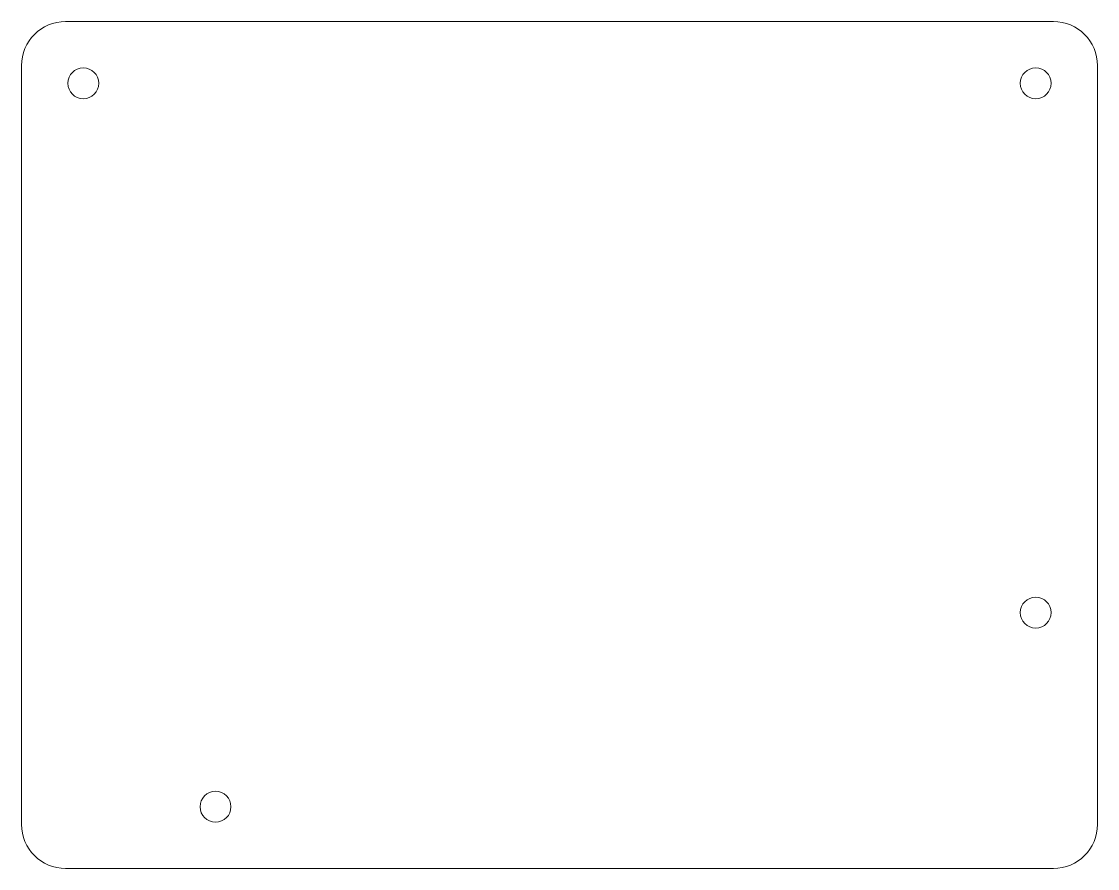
# Model space of a CAD drawing. Header units: millimetres. Extents: x -22 to 100, y -7 to 89.
import ezdxf

# ---------------------------------------------------------------- set-up
doc = ezdxf.new("R2010")
doc.units = ezdxf.units.MM

msp = doc.modelspace()

# ---------------------------------------------------------------- linework, layer by layer
at = {"color": 7, "linetype": 'Continuous', "lineweight": 15}
for p, q in [((-17, 89), (95, 89)), ((-22, -2), (-22, 84)), ((100, 84), (100, -2)), ((95, -7), (-17, -7))]:
    msp.add_line(p, q, dxfattribs=at)
for centre in [(-15, 82), (93, 82), (93, 22), (0, 0)]:
    msp.add_circle(centre, 1.75, dxfattribs=at)
for centre, start, end in [((-17, 84), 90, 180), ((95, 84), 0, 90), ((-17, -2), 180, 270), ((95, -2), 270, 0)]:
    msp.add_arc(centre, 5, start, end, dxfattribs=at)

doc.saveas('drawing.dxf')
